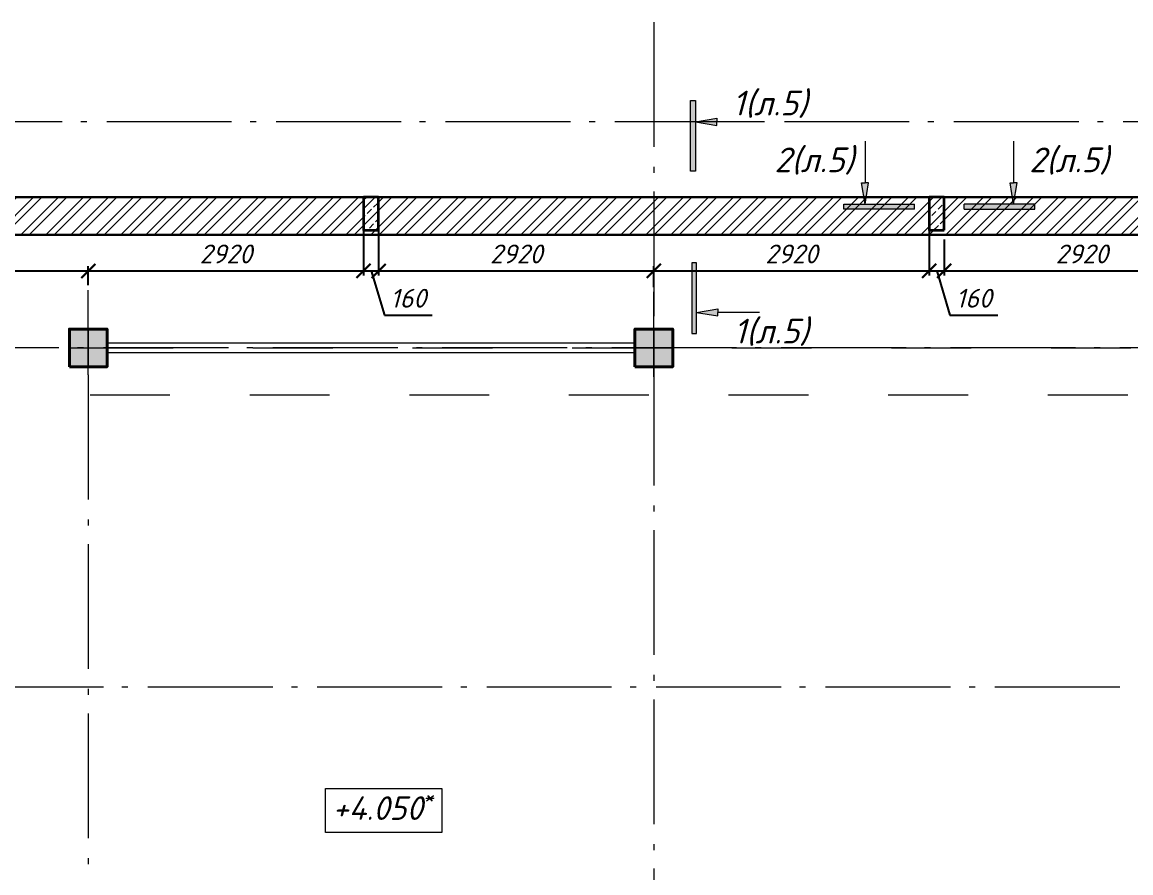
# Model space of a CAD drawing. Header units: millimetres. Extents: x -238377 to -11282, y -123214 to -44846.
# Drawn here: x -203352 to -191592, y -72783 to -63752 of the extents above; entities that cross this region are included whole.
import ezdxf
from ezdxf.enums import TextEntityAlignment as Align

# ---------------------------------------------------------------- set-up
doc = ezdxf.new("R2010")
doc.units = ezdxf.units.MM
doc.header["$MEASUREMENT"] = 0
for name, pattern in [('Double Dashed', [1797.222233, 1325, -211.666656, 63.333344, -197.222233]), ('Штриховая', [5644.444466, 2822.222233, -2822.222233]), ('штриховаяX2', [38.1, 25.4, -12.7])]:
    doc.linetypes.add(name, pattern=pattern)
doc.layers.get('0').update_dxf_attribs({"lineweight": 5})
doc.layers.add('#Hatch', color=252, linetype='Continuous', lineweight=5, true_color=0x696969)
for name, color, linetype, lineweight in [('#Бетон', 10, 'Continuous', 35), ('#Выноски', 150, 'Continuous', 15), ('колонны_Ном._пера__94', 252, 'Continuous', 13), ('колонны_Ном._пера__99', 7, 'Continuous', 40), ('Конструкции', 160, 'Continuous', 5), ('оси_Ном._пера__96', 7, 'Continuous', 5), ('оси_Ном._пера__97', 7, 'Continuous', 20), ('размеры', 7, 'Continuous', 5), ('текст_Ном._пера__98', 7, 'Continuous', 35)]:
    doc.layers.add(name, color=color, linetype=linetype, lineweight=lineweight)
for name, color, linetype in [('#стены наруж', 7, 'Continuous'), ('колонны', 7, 'Continuous'), ('оси', 7, 'Continuous')]:
    doc.layers.add(name, color=color, linetype=linetype)
doc.styles.get("Standard").update_dxf_attribs({"font": 'isocpeui.ttf'})
doc.styles.add('STEP PR', font='isocpeui.ttf')
doc.styles.add('СГЕНЕРИР_СТИЛЬ_3', font='gost_2_304-81_type.ttf')
doc.dimstyles.get("Standard").update_dxf_attribs({"dimtxt": 200, "dimasz": 150, "dimexe": 50, "dimexo": 50, "dimgap": 80, "dimtad": 1, "dimdec": 0, "dimzin": 0, "dimdsep": 46, "dimtxsty": 'Standard', "dimblk": 'ARCHTICK', "dimcen": 5, "dimdle": 50, "dimadec": 0, "dimazin": 0, "dimtfac": 1, "dimtdec": 0, "dimtofl": 0, "dimtmove": 1, "dimatfit": 3, "dimfxl": 1, "dimtolj": 1, "dimtzin": 0, "dimarcsym": 0})

# ---------------------------------------------------------------- blocks, each defined once
blk = doc.blocks.new('Колонна_15_1', base_point=(22379, 71856))
at = {"layer": 'колонны_Ном._пера__94', "linetype": 'Continuous', "true_color": 0x7d7d7d}
blk.add_hatch(color=8, dxfattribs=at).paths.add_polyline_path([(22179, 71647), (22579, 71647), (22579, 72047), (22179, 72047)])
blk.add_hatch(color=8, dxfattribs=at).paths.add_polyline_path([(22179, 71647), (22579, 71647), (22579, 72047), (22179, 72047)])
at = {"layer": 'колонны_Ном._пера__99', "linetype": 'Continuous', "flags": 128}
blk.add_lwpolyline([(22179, 71647), (22579, 71647), (22579, 72047), (22179, 72047)], close=True, dxfattribs=at)
at = {"layer": 'колонны_Ном._пера__99', "color": 8, "linetype": 'Continuous', "true_color": 0x737373, "flags": 128}
blk.add_lwpolyline([(22179, 71647), (22579, 71647), (22579, 72047), (22179, 72047)], close=True, dxfattribs=at)
at = {"layer": 'оси_Ном._пера__96', "color": 253, "lineweight": 5, "true_color": 0x9c9c9c}
for points in [[(22379, 72047), (22379, 71647)], [(22379, 72047), (22379, 71647)], [(22179, 71847), (22579, 71847)], [(22179, 71847), (22579, 71847)]]:
    blk.add_lwpolyline(points, dxfattribs=at)
blk = doc.blocks.new('Стандартный маркер сетки_3')
at = {"layer": 'оси_Ном._пера__96', "linetype": 'Double Dashed'}
for p, q in [((900, 0), (0, 0)), ((17157, 0), (18057, 0))]:
    blk.add_line(p, q, dxfattribs=at)
at = {"layer": 'оси_Ном._пера__96', "linetype": 'Double Dashed', "lineweight": 5}
blk.add_line((900, 0), (17157, 0), dxfattribs=at)
at = {"layer": 'оси_Ном._пера__96', "linetype": 'Double Dashed'}
blk.add_point((17157, 0), dxfattribs=at)
blk.add_point((17157, 0), dxfattribs=at)
at = {"layer": 'оси_Ном._пера__97', "linetype": 'Continuous'}
blk.add_circle((18457, 0), 400, dxfattribs=at)
at = {"layer": 'оси_Ном._пера__96', "style": 'СГЕНЕРИР_СТИЛЬ_3'}
blk.add_attdef('AC_MarkerText_1', text='', height=350, rotation=90, dxfattribs=at).set_placement((18727, -122), align=Align.BOTTOM_LEFT)
blk = doc.blocks.new('Стандартный маркер сетки_4')
at = {"layer": 'оси_Ном._пера__96', "linetype": 'Double Dashed', "lineweight": 5}
blk.add_line((-2864, 0), (17157, 0), dxfattribs=at)
at = {"layer": 'оси_Ном._пера__96', "linetype": 'Double Dashed'}
for p, q in [((900, 0), (0, 0)), ((17157, 0), (18057, 0))]:
    blk.add_line(p, q, dxfattribs=at)
blk.add_point((17157, 0), dxfattribs=at)
blk.add_point((17157, 0), dxfattribs=at)
at = {"layer": 'оси_Ном._пера__97', "linetype": 'Continuous'}
blk.add_circle((18457, 0), 400, dxfattribs=at)
at = {"layer": 'оси_Ном._пера__96', "style": 'СГЕНЕРИР_СТИЛЬ_3'}
blk.add_attdef('AC_MarkerText_1', text='', height=350, rotation=90, dxfattribs=at).set_placement((18727, -139), align=Align.BOTTOM_LEFT)
blk = doc.blocks.new('Связ001')
at = {"layer": 'Конструкции', "color": 102, "linetype": 'Continuous', "lineweight": 9}
blk.add_lwpolyline([(5837, 0), (5837, 100), (0, 100), (0, 0), (5837, 0)], dxfattribs=at)
blk = doc.blocks.new('сердечник160х300')
at = {"layer": '#Hatch'}
h = blk.add_hatch(dxfattribs=at)
h.set_pattern_fill('ANSI33', color=256, scale=500)
h.paths.add_polyline_path([(80, 150), (-80, 150), (-80, -198), (80, -198)])
at = {"layer": '#Бетон'}
blk.add_lwpolyline([(80, -200), (80, 150), (-80, 150), (-80, -200)], close=True, dxfattribs=at)
blk = doc.blocks.new('_ArchTick')
at = {"color": 0, "linetype": 'ByBlock', "const_width": 0.15}
blk.add_lwpolyline([(-0.5, -0.5), (0.5, 0.5)], dxfattribs=at)
blk = doc.blocks.new('*D161')
at = {"layer": 'Defpoints', "color": 0, "transparency": 16777216}
for p in [(-205571, -65910), (-202651, -66393), (-202651, -66596)]:
    blk.add_point(p, dxfattribs=at)
at = {"layer": 'размеры', "color": 0, "lineweight": -2, "transparency": 16777216}
for p, q in [((-205571, -65960), (-205571, -66443)), ((-205621, -66393), (-202601, -66393)), ((-202651, -66546), (-202651, -66343))]:
    blk.add_line(p, q, dxfattribs=at)
at = {"layer": 'размеры', "color": 0, "lineweight": -2, "transparency": 16777216, "xscale": 150, "yscale": 150, "zscale": 150, "rotation": 180}
blk.add_blockref('_ArchTick', (-205571, -66393), dxfattribs=at)
at = {"layer": 'размеры', "color": 0, "lineweight": -2, "transparency": 16777216, "xscale": 150, "yscale": 150, "zscale": 150}
blk.add_blockref('_ArchTick', (-202651, -66393), dxfattribs=at)
at = {"layer": 'размеры', "color": 0, "transparency": 16777216, "insert": (-204111, -66213), "char_height": 200, "attachment_point": 5}
blk.add_mtext('\\A1;2920', dxfattribs=at)
blk = doc.blocks.new('*D162')
at = {"layer": 'Defpoints', "color": 0, "transparency": 16777216}
for p in [(-199731, -65910), (-199731, -66393), (-202651, -66596)]:
    blk.add_point(p, dxfattribs=at)
at = {"layer": 'размеры', "color": 0, "lineweight": -2, "transparency": 16777216}
for p, q in [((-199731, -65960), (-199731, -66443)), ((-202701, -66393), (-199681, -66393)), ((-202651, -66546), (-202651, -66343))]:
    blk.add_line(p, q, dxfattribs=at)
at = {"layer": 'размеры', "color": 0, "lineweight": -2, "transparency": 16777216, "xscale": 150, "yscale": 150, "zscale": 150, "rotation": 180}
blk.add_blockref('_ArchTick', (-202651, -66393), dxfattribs=at)
at = {"layer": 'размеры', "color": 0, "lineweight": -2, "transparency": 16777216, "xscale": 150, "yscale": 150, "zscale": 150}
blk.add_blockref('_ArchTick', (-199731, -66393), dxfattribs=at)
at = {"layer": 'размеры', "color": 0, "transparency": 16777216, "insert": (-201191, -66213), "char_height": 200, "attachment_point": 5}
blk.add_mtext('\\A1;2920', dxfattribs=at)
blk = doc.blocks.new('*D163')
at = {"layer": 'Defpoints', "color": 0, "transparency": 16777216}
for p in [(-199731, -65910), (-199571, -65910), (-199571, -66393)]:
    blk.add_point(p, dxfattribs=at)
at = {"layer": 'размеры', "color": 0, "lineweight": -2, "transparency": 16777216}
for p, q in [((-199731, -65960), (-199731, -66443)), ((-199571, -65960), (-199571, -66443)), ((-199781, -66393), (-199521, -66393)), ((-199651, -66393), (-199510, -66863)), ((-199510, -66863), (-199004, -66863))]:
    blk.add_line(p, q, dxfattribs=at)
at = {"layer": 'размеры', "color": 0, "lineweight": -2, "transparency": 16777216, "xscale": 150, "yscale": 150, "zscale": 150, "rotation": 180}
blk.add_blockref('_ArchTick', (-199731, -66393), dxfattribs=at)
at = {"layer": 'размеры', "color": 0, "lineweight": -2, "transparency": 16777216, "xscale": 150, "yscale": 150, "zscale": 150}
blk.add_blockref('_ArchTick', (-199571, -66393), dxfattribs=at)
at = {"layer": 'размеры', "color": 0, "transparency": 16777216, "insert": (-199257, -66683), "char_height": 200, "attachment_point": 5}
blk.add_mtext('\\A1;160', dxfattribs=at)
blk = doc.blocks.new('*D164')
at = {"layer": 'Defpoints', "color": 0, "transparency": 16777216}
for p in [(-199571, -65910), (-196651, -66393), (-196651, -66616)]:
    blk.add_point(p, dxfattribs=at)
at = {"layer": 'размеры', "color": 0, "lineweight": -2, "transparency": 16777216}
for p, q in [((-199571, -65960), (-199571, -66443)), ((-199621, -66393), (-196601, -66393)), ((-196651, -66566), (-196651, -66343))]:
    blk.add_line(p, q, dxfattribs=at)
at = {"layer": 'размеры', "color": 0, "lineweight": -2, "transparency": 16777216, "xscale": 150, "yscale": 150, "zscale": 150, "rotation": 180}
blk.add_blockref('_ArchTick', (-199571, -66393), dxfattribs=at)
at = {"layer": 'размеры', "color": 0, "lineweight": -2, "transparency": 16777216, "xscale": 150, "yscale": 150, "zscale": 150}
blk.add_blockref('_ArchTick', (-196651, -66393), dxfattribs=at)
at = {"layer": 'размеры', "color": 0, "transparency": 16777216, "insert": (-198111, -66213), "char_height": 200, "attachment_point": 5}
blk.add_mtext('\\A1;2920', dxfattribs=at)
blk = doc.blocks.new('*D165')
at = {"layer": 'Defpoints', "color": 0, "transparency": 16777216}
for p in [(-193731, -65910), (-193731, -66393), (-196651, -66616)]:
    blk.add_point(p, dxfattribs=at)
at = {"layer": 'размеры', "color": 0, "lineweight": -2, "transparency": 16777216}
for p, q in [((-193731, -65960), (-193731, -66443)), ((-196701, -66393), (-193681, -66393)), ((-196651, -66566), (-196651, -66343))]:
    blk.add_line(p, q, dxfattribs=at)
at = {"layer": 'размеры', "color": 0, "lineweight": -2, "transparency": 16777216, "xscale": 150, "yscale": 150, "zscale": 150, "rotation": 180}
blk.add_blockref('_ArchTick', (-196651, -66393), dxfattribs=at)
at = {"layer": 'размеры', "color": 0, "lineweight": -2, "transparency": 16777216, "xscale": 150, "yscale": 150, "zscale": 150}
blk.add_blockref('_ArchTick', (-193731, -66393), dxfattribs=at)
at = {"layer": 'размеры', "color": 0, "transparency": 16777216, "insert": (-195191, -66213), "char_height": 200, "attachment_point": 5}
blk.add_mtext('\\A1;2920', dxfattribs=at)
blk = doc.blocks.new('*D166')
at = {"layer": 'Defpoints', "color": 0, "lineweight": 53, "transparency": 16777216}
for p in [(-193731, -65910), (-193571, -66010), (-193571, -66393)]:
    blk.add_point(p, dxfattribs=at)
at = {"layer": 'размеры', "color": 0, "lineweight": -2, "transparency": 16777216}
for p, q in [((-193731, -65960), (-193731, -66443)), ((-193571, -66060), (-193571, -66443)), ((-193781, -66393), (-193521, -66393)), ((-193651, -66393), (-193510, -66863)), ((-193510, -66863), (-193004, -66863))]:
    blk.add_line(p, q, dxfattribs=at)
at = {"layer": 'размеры', "color": 0, "lineweight": -2, "transparency": 16777216, "xscale": 150, "yscale": 150, "zscale": 150, "rotation": 180}
blk.add_blockref('_ArchTick', (-193731, -66393), dxfattribs=at)
at = {"layer": 'размеры', "color": 0, "lineweight": -2, "transparency": 16777216, "xscale": 150, "yscale": 150, "zscale": 150}
blk.add_blockref('_ArchTick', (-193571, -66393), dxfattribs=at)
at = {"layer": 'размеры', "color": 0, "transparency": 16777216, "insert": (-193257, -66683), "char_height": 200, "attachment_point": 5}
blk.add_mtext('\\A1;160', dxfattribs=at)
blk = doc.blocks.new('*D167')
at = {"layer": 'Defpoints', "color": 0, "transparency": 16777216}
for p in [(-193571, -66010), (-190651, -66355), (-190651, -66393)]:
    blk.add_point(p, dxfattribs=at)
at = {"layer": 'размеры', "color": 0, "lineweight": -2, "transparency": 16777216}
for p, q in [((-193571, -66060), (-193571, -66443)), ((-193621, -66393), (-190601, -66393)), ((-190651, -66405), (-190651, -66443))]:
    blk.add_line(p, q, dxfattribs=at)
at = {"layer": 'размеры', "color": 0, "lineweight": -2, "transparency": 16777216, "xscale": 150, "yscale": 150, "zscale": 150, "rotation": 180}
blk.add_blockref('_ArchTick', (-193571, -66393), dxfattribs=at)
at = {"layer": 'размеры', "color": 0, "lineweight": -2, "transparency": 16777216, "xscale": 150, "yscale": 150, "zscale": 150}
blk.add_blockref('_ArchTick', (-190651, -66393), dxfattribs=at)
at = {"layer": 'размеры', "color": 0, "transparency": 16777216, "insert": (-192111, -66213), "char_height": 200, "attachment_point": 5}
blk.add_mtext('\\A1;2920', dxfattribs=at)
blk = doc.blocks.new('*U251')
at = {"linetype": 'ByBlock', "ltscale": 100}
h = blk.add_hatch(color=256, dxfattribs=at)
h.dxf.hatch_style = 1
h.paths.add_polyline_path([(35, 1000), (-35, 1000), (-35, 0), (35, 0)])
h = blk.add_hatch(color=256, dxfattribs=at)
h.dxf.hatch_style = 1
h.paths.add_polyline_path([(335, 750), (335, 700), (335, 650), (35, 700)])
for p, q in [((-35, 1000), (35, 1000)), ((-35, 0), (-35, 1000)), ((35, 1000), (35, 0)), ((35, 700), (335, 750)), ((35, 700), (335, 650)), ((335, 750), (335, 700)), ((335, 650), (335, 700)), ((35, 0), (-35, 0))]:
    blk.add_line(p, q, dxfattribs=at)
at = {"linetype": 'ByBlock', "ltscale": 100, "extrusion": (0, 1, 0), "elevation": 700}
blk.add_lwpolyline([(-925, 0), (-335, 0)], dxfattribs=at)
at = {"ltscale": 100, "style": 'STEP PR'}
blk.add_attdef('Nv', text='', height=350, dxfattribs=at).set_placement((781, 790), align=Align.RIGHT)
blk = doc.blocks.new('*U265')
at = {"linetype": 'ByBlock', "ltscale": 100}
h = blk.add_hatch(color=256, dxfattribs=at)
h.dxf.hatch_style = 1
h.paths.add_polyline_path([(35, 0), (-35, 0), (-35, -1000), (35, -1000)])
h = blk.add_hatch(color=256, dxfattribs=at)
h.dxf.hatch_style = 1
h.paths.add_polyline_path([(335, -750), (335, -700), (335, -650), (35, -700)])
for p, q in [((35, 0), (-35, 0)), ((-35, 0), (-35, -1000)), ((35, -1000), (35, 0)), ((35, -700), (335, -650)), ((35, -700), (335, -750)), ((335, -650), (335, -700)), ((335, -750), (335, -700)), ((-35, -1000), (35, -1000))]:
    blk.add_line(p, q, dxfattribs=at)
at = {"linetype": 'ByBlock', "ltscale": 100, "extrusion": (0, -1, 0), "elevation": 700}
blk.add_lwpolyline([(925, 0), (335, 0)], dxfattribs=at)
at = {"ltscale": 100, "style": 'STEP PR'}
blk.add_attdef('Nv', text='', height=350, dxfattribs=at).set_placement((781, -1140), align=Align.RIGHT)
blk = doc.blocks.new('*U250')
at = {"ltscale": 100}
h = blk.add_hatch(color=256, dxfattribs=at)
h.dxf.hatch_style = 1
h.paths.add_polyline_path([(-85, 1070), (-35, 1070), (15, 1070), (-35, 770)])
h = blk.add_hatch(color=256, dxfattribs=at)
h.dxf.hatch_style = 1
h.paths.add_polyline_path([(665, 700), (665, 770), (-335, 770), (-335, 700)])
at = {"linetype": 'Continuous', "ltscale": 100}
for p, q in [((-85, 1070), (-35, 1070)), ((-35, 770), (-85, 1070)), ((-35, 770), (15, 1070)), ((15, 1070), (-35, 1070)), ((-335, 700), (-335, 770)), ((-335, 770), (665, 770)), ((665, 700), (-335, 700))]:
    blk.add_line(p, q, dxfattribs=at)
at = {"linetype": 'Continuous', "ltscale": 100, "extrusion": (-1, -1e-16, 0), "elevation": 35}
blk.add_lwpolyline([(-1660, 0), (-1070, 0)], dxfattribs=at)
at = {"linetype": 'Continuous', "ltscale": 100}
blk.add_lwpolyline([(665, 700), (665, 770)], dxfattribs=at)
at = {"ltscale": 100, "style": 'STEP PR'}
blk.add_attdef('Nh', text='', height=350, dxfattribs=at).set_placement((-192, 1222), align=Align.RIGHT)
blk = doc.blocks.new('*U391')
at = {"ltscale": 100}
h = blk.add_hatch(color=256, dxfattribs=at)
h.dxf.hatch_style = 1
h.paths.add_polyline_path([(1415, 1070), (1365, 1070), (1315, 1070), (1365, 770)])
h = blk.add_hatch(color=256, dxfattribs=at)
h.dxf.hatch_style = 1
h.paths.add_polyline_path([(1665, 700), (1665, 770), (665, 770), (665, 700)])
at = {"linetype": 'Continuous', "ltscale": 100}
for p, q in [((1365, 770), (1315, 1070)), ((1315, 1070), (1365, 1070)), ((1415, 1070), (1365, 1070)), ((1365, 770), (1415, 1070)), ((1665, 770), (665, 770)), ((665, 700), (1665, 700)), ((1665, 700), (1665, 770))]:
    blk.add_line(p, q, dxfattribs=at)
at = {"linetype": 'Continuous', "ltscale": 100, "extrusion": (1, -1e-16, 0), "elevation": 1365}
blk.add_lwpolyline([(1660, 0), (1070, 0)], dxfattribs=at)
at = {"linetype": 'Continuous', "ltscale": 100}
blk.add_lwpolyline([(665, 700), (665, 770)], dxfattribs=at)
at = {"ltscale": 100, "style": 'STEP PR'}
blk.add_attdef('Nh', text='', height=350, dxfattribs=at).set_placement((1799, 1222), align=Align.RIGHT)

msp = doc.modelspace()

# ---------------------------------------------------------------- hatches: boundary and pattern name
at = {"layer": '#Hatch'}
h = msp.add_hatch(dxfattribs=at)
h.set_pattern_fill('ANSI32', color=256, scale=500)
h.paths.add_polyline_path([(-187731.5, -65910.3), (-187731.5, -65610.4), (-193571.5, -65610.4), (-193571.5, -65910.4), (-193731.5, -65910.4), (-193731.5, -65610.4), (-199571.5, -65610.4), (-199571.5, -65910.3), (-199731.5, -65910.3), (-199731.5, -65610.4), (-205571.5, -65610.4), (-205571.5, -65910.3), (-205731.5, -65910.3), (-205731.5, -65610.4), (-211571.3, -65610.4), (-211571.3, -65910.3), (-211731.3, -65910.3), (-211731.3, -65610.4), (-215271.5, -65610.4), (-215271.5, -69310.9), (-215251.5, -69310.9), (-215251.5, -69510.9), (-215271.5, -69510.9), (-215271.5, -69740.7), (-214871.5, -69740.7), (-214871.5, -66010.4), (-184651.2, -66010.4), (-184651.2, -66090), (-184351.2, -66090), (-184351.2, -65610.4), (-187571.5, -65610.4), (-187571.5, -65910.3)])

# ---------------------------------------------------------------- linework, layer by layer
at = {"layer": '#стены наруж', "lineweight": 30}
msp.add_lwpolyline([(-184351.2, -65610.4), (-184351.2, -65610.4), (-184351.2, -65610.4), (-184351.2, -65610.4), (-184351.2, -65610.4), (-215271.5, -65610.4), (-215271.5, -69740.7), (-214871.5, -69740.7), (-214871.5, -66010.4), (-184651.2, -66010.4), (-184651.2, -66090), (-184351.2, -66090), (-184351.2, -65610.4)], dxfattribs=at)
at = {"layer": 'Defpoints', "color": 8, "linetype": 'штриховаяX2', "lineweight": 5, "ltscale": 5, "true_color": 0x737373, "const_width": 0.5}
for points in [[(-202751.5, -67010.4), (-202551.5, -67010.4), (-202551.5, -65710.4), (-202751.5, -65710.4)], [(-196751.8, -67010.4), (-196551.8, -67010.4), (-196551.2, -65710.4), (-196751.2, -65710.4)], [(-214451.5, -67010.4), (-196856.7, -67010.4), (-196856.7, -67410.4), (-214451.5, -67410.4)], [(-196451.5, -67010.4), (-184851.5, -67010.4), (-184851.5, -67410.4), (-196451.5, -67410.4)]]:
    msp.add_lwpolyline(points, close=True, dxfattribs=at)
at = {"layer": 'Defpoints', "color": 4, "linetype": 'Штриховая', "lineweight": 5, "ltscale": 0.3}
msp.add_lwpolyline([(-214451, -67210.4), (-184851.5, -67210.4), (-184851.5, -67710.6), (-214451, -67710.6)], close=True, dxfattribs=at)
at = {"layer": 'оси_Ном._пера__96', "linetype": 'Double Dashed'}
for p, q in [((-143619.1, -64810.4), (-216265.2, -64810.4)), ((-184990.1, -67210.4), (-216265.2, -67210.4)), ((-143182.5, -70810.4), (-215482.5, -70810.4))]:
    msp.add_line(p, q, dxfattribs=at)
at = {"layer": 'текст_Ном._пера__98', "linetype": 'Continuous', "lineweight": 5, "flags": 128}
msp.add_lwpolyline([(-200134.8, -71886.3), (-198899.6, -71886.3), (-198899.6, -72354.5), (-200134.8, -72354.5)], close=True, dxfattribs=at)

# ---------------------------------------------------------------- block references
at = {"layer": '#Выноски'}
ref = msp.add_blockref('*U251', (-196236.2, -65335.1), dxfattribs=dict(at, xscale=0.75, yscale=0.75, zscale=0.75))
ref.add_attrib('Nv', '1(л.5)', dxfattribs={"layer": '0', "ltscale": 100, "height": 262.5, "style": 'STEP PR'}).set_placement((-195021.5, -64742.6), align=Align.RIGHT)
at = {"layer": '#Выноски', "xscale": 0.75, "yscale": 0.75, "zscale": 0.75}
msp.add_blockref('*U250', (-194384.8, -66261.7), dxfattribs=at).add_auto_attribs({'Nh': '2(л.5)'})
at = {"layer": '#Выноски'}
ref = msp.add_blockref('*U391', (-193859.3, -66261.7), dxfattribs=dict(at, xscale=0.75, yscale=0.75, zscale=0.75))
ref.add_attrib('Nh', '2(л.5)', dxfattribs={"layer": '0', "ltscale": 100, "height": 262.5, "style": 'STEP PR'}).set_placement((-191826.4, -65345.3), align=Align.RIGHT)
ref = msp.add_blockref('*U265', (-196223.7, -66308.3), dxfattribs=dict(at, xscale=0.75, yscale=0.75, zscale=0.75))
ref.add_attrib('Nv', '1(л.5)', dxfattribs={"layer": '0', "ltscale": 100, "height": 262.5, "style": 'STEP PR'}).set_placement((-195009, -67163.3), align=Align.RIGHT)
at = {"layer": 'колонны'}
for p in [(-202651.5, -67201.5), (-196651.5, -67201.5)]:
    msp.add_blockref('Колонна_15_1', p, dxfattribs=at)
at = {"layer": 'Конструкции', "linetype": 'Continuous', "lineweight": 5, "xscale": 0.9584354169361498, "zscale": 1000}
msp.add_blockref('Связ001', (-202451.5, -67260.4), dxfattribs=at)
at = {"layer": 'оси', "color": 251, "linetype": 'Continuous', "lineweight": 13}
ref = msp.add_blockref('Стандартный маркер сетки_4', (-196651.2, -66616.3), dxfattribs=dict(at, zscale=1000, rotation=270))
ref.add_attrib('AC_MarkerText_1', '4', dxfattribs={"color": 7, "linetype": 'Continuous', "lineweight": 13, "height": 350, "rotation": 360}).set_placement((-196790.3, -85343.3), align=Align.BOTTOM_LEFT)
at = {"layer": 'оси'}
ref = msp.add_blockref('Стандартный маркер сетки_3', (-202651.2, -66595.9), dxfattribs=dict(at, zscale=1000, rotation=270))
ref.add_attrib('AC_MarkerText_1', '3', dxfattribs={"color": 7, "linetype": 'Continuous', "lineweight": 13, "height": 350, "rotation": 360}).set_placement((-202773.4, -85322.9), align=Align.BOTTOM_LEFT)
at = {"layer": 'размеры'}
for p in [(-199651.5, -65760.3), (-193651.5, -65760.4)]:
    msp.add_blockref('сердечник160х300', p, dxfattribs=at)

# ---------------------------------------------------------------- texts
at = {"layer": 'текст_Ном._пера__98', "linetype": 'Continuous', "lineweight": 5, "insert": (-200059.9, -72221.1), "char_height": 250, "attachment_point": 7, "style": 'STEP PR'}
msp.add_mtext('\\A1;+4.050{\\H0.7x;\\S*^ ;}', dxfattribs=at)

# ---------------------------------------------------------------- dimensions: what is measured, and where the dimension line sits
at = {"layer": 'размеры'}
for base, p1, p2, picture, middle in [((-202651.2, -66393), (-205571.5, -65910.3), (-202651.2, -66595.9), '*D161', (-204111.3, -66213)), ((-199731.5, -66393), (-202651.2, -66595.9), (-199731.5, -65910.3), '*D162', (-201191.3, -66213)), ((-199571.5, -66393), (-199731.5, -65910.3), (-199571.5, -65910.3), '*D163', (-199430.5, -66683)), ((-196651.2, -66393), (-199571.5, -65910.3), (-196651.2, -66616.3), '*D164', (-198111.3, -66213)), ((-193731.5, -66393), (-196651.2, -66616.3), (-193731.5, -65910.4), '*D165', (-195191.3, -66213)), ((-193571.5, -66393.4), (-193731.5, -65910.4), (-193571.5, -66010.4), '*D166', (-193430.5, -66683.4)), ((-190651.2, -66393), (-193571.5, -66010.4), (-190651.2, -66354.6), '*D167', (-192111.3, -66213))]:
    dim = msp.add_linear_dim(base=base, p1=p1, p2=p2, dimstyle='Standard', dxfattribs=at)
    dim.commit()
    dim.dimension.update_dxf_attribs({"geometry": picture, "text_midpoint": middle})

doc.saveas('drawing.dxf')
